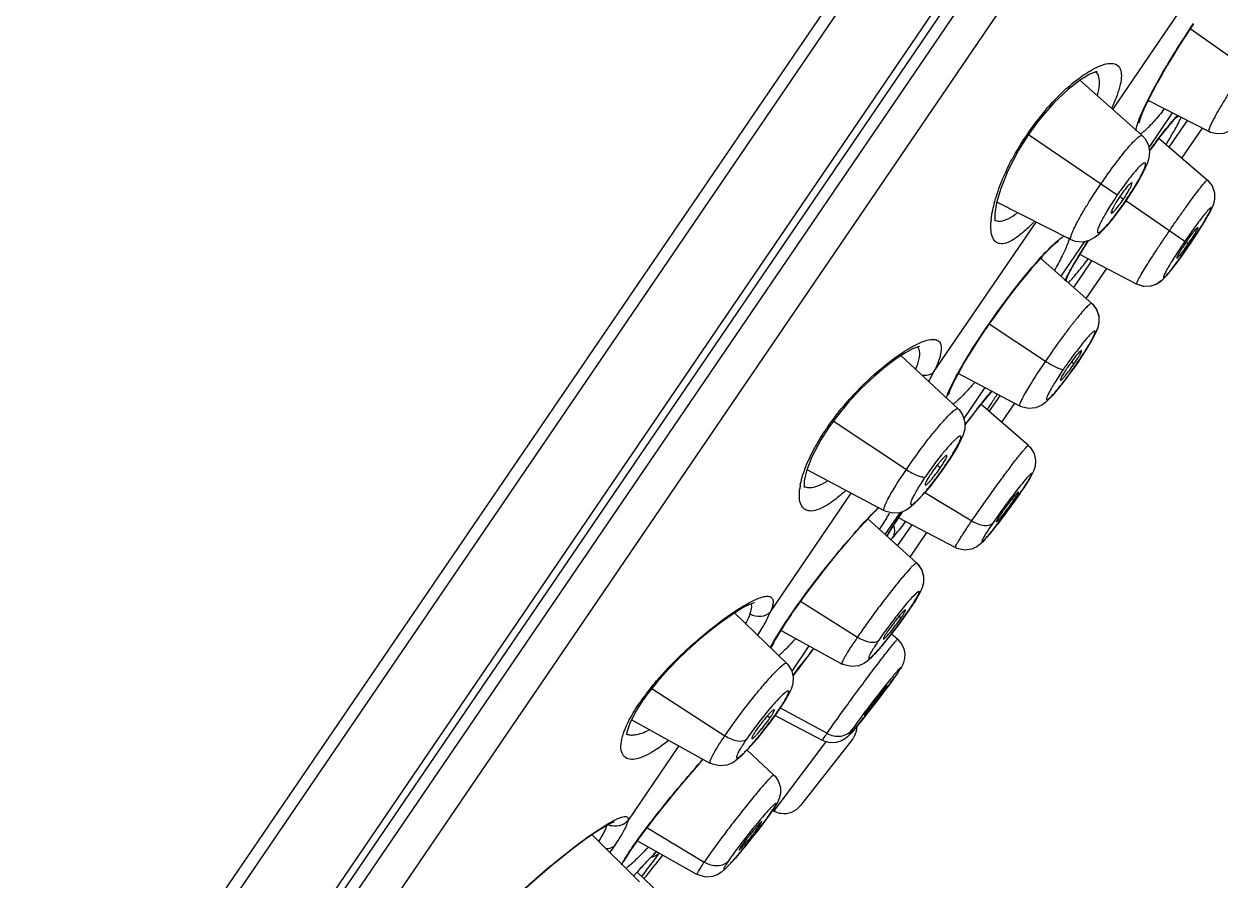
# Model space of a CAD drawing. Extents: x 0 to 1128, y 0 to 827.
# Drawn here: x 250.58 to 279.04, y 630.41 to 650.78 of the extents above; entities that cross this region are included whole.
import ezdxf

# ---------------------------------------------------------------- set-up
doc = ezdxf.new("R2010")
doc.units = 0
doc.header["$LTSCALE"] = 3
doc.header["$MEASUREMENT"] = 0
doc.layers.add('DEF_LAYER_ASSEM_MEMBER', color=7, linetype='CONTINUOUS')

msp = doc.modelspace()

# ---------------------------------------------------------------- linework, layer by layer
at = {"layer": 'DEF_LAYER_ASSEM_MEMBER', "color": 9, "linetype": 'Continuous'}
for p, q in [((249.655, 617.954), (293.504, 682.298)), ((248.965, 620.278), (291.087, 682.09)), ((290.279, 681.41), (247.127, 618.102)), ((250.89, 618.966), (293.013, 680.778)), ((293.45, 679.94), (251.83, 618.866)), ((276.485, 648.743), (278.918, 652.314)), ((278.33, 650.665), (279.647, 649.743)), ((277.901, 648.663), (277.341, 647.841)), ((274.456, 648.166), (276.594, 646.708)), ((276.652, 646.669), (276.739, 646.609)), ((276.793, 646.573), (278.204, 645.611)), ((272.225, 642.493), (274.66, 646.065)), ((275.812, 645.599), (275.252, 644.777)), ((278.237, 645.589), (278.286, 645.555)), ((278.315, 645.536), (278.316, 645.535)), ((273.462, 643.526), (273.471, 643.532)), ((273.546, 643.646), (274.886, 642.757)), ((275.506, 642.741), (275.569, 642.695)), ((275.662, 642.744), (275.669, 642.749)), ((273.445, 642.125), (272.943, 641.389)), ((273.259, 641.618), (273.278, 641.642)), ((269.723, 641.169), (269.677, 641.153)), ((269.831, 641.332), (271.575, 640.178)), ((272.52, 640.302), (272.532, 640.313)), ((272.31, 640.281), (272.387, 640.222)), ((268.343, 636.796), (270.263, 639.613)), ((272.014, 639.628), (273.133, 638.956)), ((274.095, 639.484), (274.13, 639.457)), ((274.307, 639.654), (274.317, 639.667)), ((271.417, 639.15), (271.066, 638.634)), ((269.058, 637.046), (270.413, 636.192)), ((268.811, 636.702), (268.827, 636.724)), ((268.811, 636.702), (268.831, 636.723)), ((271.401, 636.686), (271.448, 636.648)), ((271.64, 636.841), (271.654, 636.858)), ((269.258, 635.981), (268.848, 635.378)), ((268.997, 635.433), (269.09, 635.556)), ((268.874, 635.27), (268.963, 635.388)), ((268.963, 635.388), (268.997, 635.433)), ((271.373, 635.348), (271.39, 635.371)), ((265.517, 634.967), (267.26, 633.846)), ((271.077, 635.002), (271.088, 634.993)), ((265.224, 634.619), (265.29, 634.664)), ((270.916, 634.728), (270.926, 634.741)), ((268.272, 634.32), (268.331, 634.27)), ((268.538, 634.459), (268.558, 634.481)), ((268.574, 634.51), (269.689, 633.902)), ((264.954, 631.822), (266.164, 633.598)), ((268.575, 632.247), (269.585, 633.596)), ((269.583, 633.731), (269.583, 633.731)), ((269.585, 633.596), (269.65, 633.683)), ((269.65, 633.683), (269.665, 633.703)), ((268.36, 632.028), (268.382, 632.056)), ((268.428, 632.052), (268.465, 632.101)), ((268.465, 632.101), (268.575, 632.247)), ((265.404, 631.663), (266.766, 630.841)), ((268.072, 631.733), (268.089, 631.718)), ((265.02, 631.139), (265.049, 631.173)), ((265.087, 630.509), (265.122, 630.548))]:
    msp.add_line(p, q, dxfattribs=at)
at = {"layer": 'DEF_LAYER_ASSEM_MEMBER', "color": 7, "linetype": 'Continuous'}
for p, q in [((250.01, 618.168), (293.433, 681.889)), ((275.705, 649.439), (277.183, 648.122)), ((275.431, 649.228), (275.094, 648.909)), ((275.094, 648.909), (274.735, 648.497)), ((278.773, 648.217), (277.326, 648.958)), ((274.735, 648.497), (274.48, 648.149)), ((277.831, 647.843), (278.263, 648.478)), ((278.132, 647.583), (278.618, 648.296)), ((274.48, 648.149), (274.242, 647.771)), ((277.583, 648.058), (278.738, 647.06)), ((274.242, 647.771), (273.991, 647.285)), ((276.997, 646.878), (276.871, 646.683)), ((276.796, 646.571), (276.72, 646.46)), ((276.871, 646.683), (276.796, 646.571)), ((275.494, 645.643), (273.728, 646.537)), ((276.72, 646.46), (276.584, 646.273)), ((278.489, 645.795), (278.375, 645.622)), ((278.262, 645.457), (278.137, 645.278)), ((278.316, 645.535), (278.256, 645.448)), ((278.375, 645.622), (278.316, 645.535)), ((274.768, 645.204), (275.987, 644.129)), ((275.558, 644.508), (275.99, 645.142)), ((277.051, 644.585), (275.7, 645.295)), ((278.031, 645.133), (277.926, 644.993)), ((278.143, 645.286), (278.026, 645.125)), ((275.856, 644.244), (276.342, 644.957)), ((277.844, 644.889), (277.766, 644.795)), ((277.931, 645), (277.839, 644.883)), ((277.77, 644.8), (277.701, 644.724)), ((273.437, 643.482), (273.31, 643.291)), ((273.471, 643.532), (273.437, 643.482)), ((273.524, 643.609), (273.471, 643.532)), ((275.952, 643.191), (275.852, 643.028)), ((276.029, 643.328), (275.949, 643.186)), ((271.447, 642.886), (272.805, 641.624)), ((275.738, 642.852), (275.669, 642.749)), ((275.854, 643.032), (275.736, 642.85)), ((275.604, 642.655), (275.475, 642.474)), ((275.669, 642.749), (275.604, 642.655)), ((274.273, 641.684), (272.809, 642.464)), ((275.475, 642.474), (275.348, 642.303)), ((273.607, 642.039), (273.528, 641.947)), ((270.192, 641.773), (269.894, 641.407)), ((273.528, 641.947), (273.262, 641.619)), ((273.352, 641.731), (274.482, 640.754)), ((273.549, 641.56), (273.804, 641.934)), ((273.85, 641.3), (274.163, 641.76)), ((273.262, 641.619), (272.966, 641.239)), ((274.273, 641.684), (274.274, 641.684)), ((269.723, 641.169), (269.54, 640.882)), ((269.894, 641.407), (269.723, 641.169)), ((269.54, 640.882), (269.33, 640.479)), ((272.532, 640.313), (272.449, 640.194)), ((272.6, 640.415), (272.532, 640.313)), ((271.05, 639.194), (269.212, 640.172)), ((272.449, 640.194), (272.301, 639.99)), ((272.301, 639.99), (272.155, 639.8)), ((274.176, 639.464), (274.061, 639.305)), ((274.281, 639.614), (274.171, 639.458)), ((274.317, 639.667), (274.276, 639.607)), ((270.918, 639.265), (270.883, 639.232)), ((271.052, 639.195), (271.051, 639.196)), ((273.955, 639.159), (273.843, 639.011)), ((274.066, 639.311), (273.95, 639.154)), ((270.658, 639.004), (271.821, 637.947)), ((272.74, 638.319), (271.386, 639.032)), ((273.745, 638.883), (273.65, 638.762)), ((273.847, 639.016), (273.742, 638.879)), ((271.368, 638.359), (271.71, 638.861)), ((271.663, 638.091), (272.062, 638.676)), ((273.571, 638.663), (273.498, 638.576)), ((273.653, 638.765), (273.568, 638.661)), ((273.328, 638.398), (273.25, 638.341)), ((273.385, 638.452), (273.328, 638.398)), ((273.44, 638.51), (273.384, 638.451)), ((273.5, 638.579), (273.438, 638.508)), ((271.857, 637.176), (271.789, 637.063)), ((271.704, 636.932), (271.654, 636.858)), ((271.79, 637.065), (271.703, 636.931)), ((267.489, 636.765), (268.727, 635.57)), ((268.803, 636.682), (268.7, 636.527)), ((268.831, 636.723), (268.803, 636.682)), ((268.87, 636.781), (268.831, 636.723)), ((271.586, 636.759), (271.452, 636.573)), ((271.654, 636.859), (271.586, 636.759)), ((270.044, 635.547), (268.588, 636.35)), ((271.314, 636.387), (271.178, 636.211)), ((271.452, 636.573), (271.314, 636.387)), ((271.05, 636.052), (270.936, 635.916)), ((271.178, 636.211), (271.05, 636.052)), ((271.224, 636.271), (271.37, 636.144)), ((271.366, 636.139), (271.367, 636.139)), ((269.368, 635.92), (269.038, 635.487)), ((269.038, 635.487), (268.875, 635.269)), ((270.044, 635.547), (270.045, 635.546)), ((271.3, 635.244), (271.188, 635.09)), ((271.369, 635.341), (271.281, 635.217)), ((271.366, 635.337), (271.36, 635.328)), ((271.39, 635.372), (271.369, 635.341)), ((265.651, 635.134), (265.415, 634.838)), ((271.131, 635.013), (271.038, 634.889)), ((271.188, 635.09), (271.086, 634.953)), ((271.22, 635.133), (271.131, 635.013)), ((265.29, 634.664), (265.133, 634.414)), ((265.415, 634.838), (265.29, 634.664)), ((265.29, 634.664), (265.29, 634.664)), ((265.133, 634.414), (264.987, 634.118)), ((268.475, 634.363), (268.326, 634.159)), ((269.584, 633.731), (268.45, 634.328)), ((268.558, 634.481), (268.475, 634.363)), ((268.616, 634.569), (268.558, 634.481)), ((268.558, 634.481), (268.558, 634.481)), ((264.987, 634.118), (264.927, 633.925)), ((266.906, 633.185), (265.039, 634.225)), ((268.326, 634.159), (268.172, 633.959)), ((270.579, 634.295), (270.499, 634.195)), ((264.927, 633.925), (264.919, 633.869)), ((268.023, 633.775), (267.884, 633.613)), ((268.172, 633.959), (268.023, 633.775)), ((270.299, 633.772), (269.054, 632.185)), ((267.785, 633.504), (268.423, 632.909)), ((266.733, 633.282), (266.668, 633.208)), ((266.911, 633.19), (266.91, 633.191)), ((268.424, 632.909), (268.423, 632.909)), ((268.382, 632.057), (268.313, 631.957)), ((268.382, 632.056), (268.382, 632.057)), ((268.39, 632.072), (268.428, 632.052)), ((268.182, 631.778), (268.04, 631.591)), ((268.313, 631.957), (268.182, 631.778)), ((264.104, 631.49), (265.223, 630.372)), ((266.594, 630.541), (265.172, 631.348)), ((267.755, 631.23), (267.624, 631.072)), ((267.624, 631.072), (267.507, 630.935)), ((265.148, 630.575), (265.087, 630.508)), ((265.17, 630.599), (266.205, 629.618)), ((266.662, 630.518), (266.598, 630.548))]:
    msp.add_line(p, q, dxfattribs=at)
for points in [[(278.408, 650.777), (278.347, 650.687), (278.192, 650.453), (278.044, 650.222), (277.904, 649.996), (277.773, 649.778), (277.653, 649.57), (277.544, 649.375), (277.446, 649.195), (277.362, 649.03), (277.289, 648.882), (277.229, 648.752), (277.181, 648.64), (277.145, 648.547), (277.121, 648.475), (277.108, 648.428), (277.106, 648.42)], [(276.109, 649.647), (276.118, 649.646), (276.086, 649.639), (275.943, 649.582), (275.72, 649.45), (275.431, 649.228)], [(279.872, 648.918), (279.748, 648.745), (279.636, 648.597), (279.538, 648.476), (279.45, 648.378), (279.366, 648.299), (279.26, 648.227), (279.12, 648.173), (278.966, 648.162), (278.814, 648.198), (278.773, 648.217)], [(278.013, 648.571), (278.013, 648.571), (277.999, 648.558), (277.969, 648.527), (277.926, 648.481), (277.873, 648.42), (277.811, 648.346), (277.741, 648.26), (277.663, 648.161), (277.577, 648.05), (277.483, 647.927), (277.381, 647.791), (277.354, 647.755)], [(277.183, 648.121), (277.257, 648.04), (277.333, 647.89), (277.358, 647.734), (277.343, 647.594), (277.309, 647.475), (277.26, 647.356), (277.192, 647.218), (277.104, 647.058), (276.997, 646.878)], [(273.991, 647.285), (273.821, 646.861), (273.723, 646.519), (273.682, 646.267), (273.68, 646.113), (273.683, 646.09)], [(278.738, 647.06), (278.849, 646.922), (278.905, 646.762), (278.909, 646.609), (278.881, 646.49), (278.846, 646.404), (278.803, 646.318), (278.748, 646.217), (278.677, 646.096), (278.591, 645.955), (278.489, 645.795)], [(276.584, 646.273), (276.456, 646.107), (276.34, 645.967), (276.237, 645.854), (276.144, 645.764), (276.047, 645.689), (275.923, 645.624), (275.77, 645.589), (275.603, 645.603), (275.494, 645.643)], [(275.187, 645.606), (275.192, 645.608), (275.19, 645.607), (275.16, 645.585), (275.11, 645.545), (275.045, 645.487), (274.967, 645.413), (274.877, 645.322), (274.777, 645.214), (274.665, 645.09), (274.544, 644.95), (274.414, 644.794), (274.276, 644.624), (274.132, 644.44), (273.983, 644.245), (273.83, 644.04), (273.677, 643.828), (273.524, 643.609)], [(275.899, 645.619), (275.826, 645.503), (275.736, 645.355), (275.655, 645.22), (275.584, 645.099), (275.524, 644.992), (275.473, 644.9), (275.433, 644.823), (275.404, 644.763), (275.386, 644.723), (275.383, 644.716)], [(277.705, 644.728), (277.639, 644.664), (277.541, 644.595), (277.4, 644.54), (277.231, 644.53), (277.051, 644.585)], [(277.39, 644.538), (277.22, 644.531), (277.051, 644.585)], [(277.701, 644.724), (277.634, 644.66), (277.533, 644.59), (277.39, 644.538)], [(275.987, 644.129), (276.02, 644.097), (276.109, 643.968), (276.154, 643.821), (276.156, 643.671), (276.127, 643.547), (276.084, 643.439)], [(275.987, 644.129), (276.011, 644.107), (276.102, 643.981), (276.152, 643.835), (276.157, 643.683), (276.13, 643.554), (276.087, 643.445), (276.026, 643.322)], [(273.31, 643.291), (273.19, 643.106), (273.079, 642.928), (272.977, 642.759), (272.885, 642.602), (272.805, 642.457), (272.736, 642.327), (272.679, 642.213), (272.635, 642.116), (272.604, 642.038), (272.584, 641.981), (272.574, 641.948), (272.573, 641.944)], [(271.889, 643.103), (271.886, 643.103), (271.834, 643.09), (271.723, 643.045), (271.556, 642.957), (271.343, 642.819), (271.09, 642.632)], [(271.09, 642.632), (270.806, 642.394), (270.502, 642.106), (270.192, 641.773)], [(275.348, 642.303), (275.23, 642.151), (275.126, 642.023), (275.036, 641.921), (274.96, 641.84), (274.887, 641.773), (274.8, 641.708), (274.659, 641.645), (274.478, 641.626), (274.307, 641.669), (274.274, 641.685)], [(272.805, 641.624), (272.828, 641.602), (272.922, 641.463), (272.968, 641.299), (272.963, 641.138), (272.927, 641.005), (272.874, 640.881), (272.804, 640.747), (272.713, 640.591), (272.6, 640.415)], [(274.476, 640.749), (274.52, 640.707), (274.613, 640.562), (274.651, 640.402), (274.639, 640.246), (274.603, 640.14), (274.564, 640.059), (274.516, 639.974), (274.452, 639.871)], [(269.33, 640.479), (269.202, 640.145), (269.148, 639.907), (269.143, 639.773), (269.146, 639.753)], [(272.155, 639.8), (272.017, 639.631), (271.89, 639.488), (271.78, 639.374), (271.681, 639.286), (271.572, 639.21), (271.423, 639.15), (271.254, 639.136), (271.092, 639.176), (271.052, 639.195)], [(274.452, 639.871), (274.368, 639.742), (274.317, 639.667)], [(270.883, 639.232), (270.794, 639.144), (270.694, 639.042), (270.584, 638.926), (270.466, 638.797), (270.339, 638.655), (270.204, 638.501), (270.063, 638.336), (269.917, 638.16), (269.766, 637.974), (269.612, 637.781), (269.458, 637.583), (269.304, 637.382), (269.154, 637.179), (269.008, 636.978), (268.87, 636.781)], [(271.484, 639.18), (271.387, 639.034), (271.302, 638.903), (271.23, 638.788)], [(271.23, 638.788), (271.169, 638.69), (271.12, 638.607), (271.112, 638.592)], [(273.329, 638.4), (273.252, 638.342), (273.122, 638.283), (272.958, 638.261), (272.788, 638.296), (272.74, 638.319)], [(271.821, 637.947), (271.853, 637.915), (271.941, 637.783), (271.983, 637.633), (271.98, 637.481), (271.948, 637.361), (271.906, 637.267)], [(271.821, 637.947), (271.843, 637.925), (271.934, 637.797), (271.981, 637.648), (271.982, 637.493), (271.95, 637.368), (271.908, 637.272), (271.855, 637.173)], [(267.961, 637.01), (267.965, 637.01), (267.959, 637.008), (267.91, 636.994), (267.826, 636.959), (267.71, 636.9), (267.564, 636.814), (267.388, 636.7), (267.184, 636.556), (266.958, 636.383), (266.711, 636.182), (266.45, 635.954), (266.18, 635.7), (265.91, 635.424), (265.651, 635.134)], [(268.7, 636.527), (268.609, 636.385), (268.531, 636.258), (268.465, 636.145), (268.411, 636.048), (268.369, 635.967), (268.353, 635.931)], [(271.367, 636.139), (271.463, 636.028), (271.517, 635.912), (271.54, 635.792), (271.534, 635.68), (271.51, 635.586), (271.482, 635.521)], [(270.936, 635.916), (270.836, 635.804), (270.751, 635.714), (270.673, 635.641), (270.581, 635.572), (270.444, 635.51), (270.269, 635.489), (270.093, 635.53), (270.048, 635.552)], [(268.727, 635.57), (268.75, 635.545), (268.841, 635.405), (268.882, 635.242), (268.872, 635.08), (268.832, 634.953), (268.78, 634.84), (268.709, 634.716), (268.616, 634.569)], [(271.482, 635.521), (271.457, 635.476), (271.431, 635.434), (271.398, 635.384), (271.39, 635.371)], [(271.038, 634.889), (270.943, 634.764), (270.848, 634.639), (270.754, 634.518)], [(270.754, 634.518), (270.664, 634.403), (270.579, 634.295)], [(270.499, 634.195), (270.426, 634.105), (270.362, 634.028), (270.307, 633.962), (270.26, 633.909), (270.221, 633.866), (270.182, 633.826), (270.128, 633.78)], [(270.128, 633.78), (270.036, 633.723), (269.909, 633.682), (269.765, 633.676), (269.618, 633.714), (269.583, 633.731)], [(267.884, 633.613), (267.76, 633.477), (267.652, 633.367), (267.553, 633.279), (267.446, 633.204), (267.301, 633.143), (267.131, 633.126), (266.962, 633.165), (266.911, 633.19)], [(266.668, 633.208), (266.525, 633.043), (266.377, 632.869), (266.225, 632.69), (266.071, 632.505), (265.917, 632.316), (265.764, 632.126), (265.614, 631.936), (265.469, 631.749), (265.331, 631.567), (265.203, 631.393)], [(268.424, 632.909), (268.451, 632.881), (268.536, 632.754), (268.579, 632.615), (268.58, 632.473), (268.551, 632.353), (268.514, 632.27), (268.471, 632.194)], [(268.471, 632.194), (268.414, 632.105), (268.382, 632.056)], [(264.617, 631.789), (264.62, 631.789), (264.61, 631.786), (264.567, 631.769), (264.496, 631.734), (264.398, 631.679), (264.276, 631.605), (264.133, 631.511), (263.969, 631.397), (263.786, 631.263), (263.584, 631.111), (263.369, 630.943), (263.144, 630.759), (262.911, 630.562), (262.672, 630.352), (262.431, 630.131), (262.193, 629.9), (261.965, 629.664)], [(268.04, 631.591), (267.895, 631.405), (267.755, 631.23)], [(265.203, 631.393), (265.089, 631.231), (265.049, 631.173)], [(264.962, 631.043), (264.909, 630.956), (264.87, 630.89)], [(265.049, 631.173), (265.032, 631.149), (264.962, 631.043)], [(265.49, 630.942), (265.419, 630.867), (265.338, 630.781), (265.247, 630.683), (265.148, 630.575)], [(265.633, 631.086), (265.602, 631.056), (265.552, 631.006), (265.49, 630.942)], [(267.507, 630.935), (267.406, 630.821), (267.323, 630.731), (267.251, 630.66)], [(264.87, 630.89), (264.847, 630.844), (264.839, 630.828)], [(267.251, 630.66), (267.181, 630.601), (267.09, 630.542), (266.962, 630.495), (266.816, 630.483), (266.662, 630.518)]]:
    msp.add_lwpolyline(points, dxfattribs=at)
at = {"layer": 'DEF_LAYER_ASSEM_MEMBER', "color": 9, "linetype": 'Continuous'}
for centre, radius, start, end in [((276.916, 648.031), 1.896, 116.7192, 117.7721), ((276.868, 648.127), 1.788, 116.1045, 116.7149), ((275.124, 650.987), 3.014, 316.1383, 317.337), ((279.505, 644.742), 6.101, 139.2024, 145.86), ((277.815, 648.902), 0.398, 297.4189, 306.8292), ((279.471, 644.731), 6.079, 145.59, 152.2636), ((276.575, 648.998), 1.014, 309.7281, 310.164), ((276.441, 649.156), 1.222, 310.2121, 312.178), ((275.401, 645.932), 1.816, 174.5524, 175.0737), ((275.495, 645.922), 1.91, 173.6447, 174.5492), ((274.227, 645.967), 1.256, 339.2357, 340.9457), ((272.124, 646.487), 2.959, 334.1377, 335.3454), ((274.998, 644.77), 0.398, 344.6126, 354.0422), ((283.629, 636.908), 10.056, 143.709, 144.0605), ((283.935, 636.685), 10.435, 144.0578, 145.7245), ((270.666, 644.68), 3.097, 313.2091, 313.9105), ((267, 646.059), 7.88, 328.3572, 328.7985), ((297.869, 622.187), 31.356, 141.7076, 142.5672), ((274.41, 637.944), 5.719, 145.4687, 145.8576), ((278.922, 635.302), 8.347, 141.8991, 145.6864), ((278.28, 635.802), 7.534, 141.4302, 141.8804), ((266.197, 644.611), 7.652, 325.7266, 325.846), ((270.541, 639.529), 1.513, 170.8414, 172.6783), ((270.667, 639.509), 1.641, 169.7222, 170.8509), ((289.752, 626.963), 21.978, 146.2841, 146.4403), ((275.816, 635.827), 5.461, 149.3853, 149.5975), ((266.799, 642.426), 5.897, 318.2458, 318.8158), ((265.276, 641.177), 7.7, 325.7263, 325.9139), ((266.698, 637.828), 2.776, 311.3461, 312.2372), ((266.502, 638.044), 3.068, 312.2251, 312.3919), ((336.381, 584.597), 84.41, 142.55189, 142.86374), ((269.09, 631.999), 4.67, 144.9809, 145.8754), ((269.571, 631.66), 5.259, 142.266, 144.9639), ((272.12, 631.324), 4.939, 137.1159, 138.3757), ((263.576, 637.841), 6.005, 325.7252, 326.0331), ((266.403, 633.378), 1.642, 161.2263, 162.1139), ((264.66, 632.109), 0.415, 246.3857, 259.4941), ((257.952, 635.78), 8.088, 324.4217, 325.6673), ((271.351, 626.828), 7.659, 145.4542, 145.7432), ((268.689, 627.985), 4.357, 134.3627, 135.3269), ((264.019, 631.84), 1.454, 307.5638, 308.9297), ((291.345, 606.646), 35.482, 137.3806, 137.6515)]:
    msp.add_arc(centre, radius, start, end, dxfattribs=at)
at = {"layer": 'DEF_LAYER_ASSEM_MEMBER', "color": 7, "linetype": 'Continuous'}
for centre, radius, start, end in [((273.974, 648.491), 3.345, 322.8799, 325.769), ((273.972, 648.498), 3.35, 325.6863, 328.5427), ((284.525, 641.325), 7.598, 145.8694, 146.9481), ((273.524, 648.8), 5.762, 324.1022, 325.7291), ((286.602, 639.926), 10.101, 145.6593, 145.9109), ((273.508, 648.812), 5.783, 325.7233, 327.198), ((279.032, 640.148), 4.378, 143.5546, 145.7033), ((268.661, 632.494), 0.5, 242.2373, 261.9495), ((268.661, 632.495), 0.501, 261.9977, 321.8495), ((187.838, 694.059), 100.26, 320.6185, 321.02726)]:
    msp.add_arc(centre, radius, start, end, dxfattribs=at)
at = {"layer": 'DEF_LAYER_ASSEM_MEMBER', "color": 9, "linetype": 'Continuous'}
for points, start_tangent, end_tangent in [([(234.6, 635.096), (236.596, 638.049), (238.816, 641.437), (241.237, 645.197), (243.919, 649.202), (246.88, 653.339), (250.086, 657.524), (253.456, 661.704), (256.903, 665.835), (263.771, 673.706), (270.202, 680.679), (279.697, 690.614)], (0.544815, 0.838556), (0.694865, 0.71914)), ([(270.991, 683.649), (261.515, 673.696), (252.542, 663.311), (248.245, 657.966), (244.123, 652.483), (240.245, 646.817), (236.631, 640.972)], (-0.70516, -0.709048), (-0.509047, -0.860738)), ([(277.085, 648.424), (277.269, 648.858), (277.573, 649.438), (278.41, 650.788)], (0.324383, 0.945926), (0.562885, 0.826535)), ([(275.277, 649.141), (275.675, 649.479), (276.033, 649.709)], (0.723808, 0.690001), (0.884861, 0.465856)), ([(276.081, 649.733), (276.291, 649.816), (276.462, 649.839), (276.588, 649.8), (276.665, 649.702), (276.69, 649.547), (276.664, 649.339), (276.588, 649.082), (276.463, 648.781)], (0.89801, 0.439975), (-0.420288, -0.907391)), ([(279.647, 649.743), (279.291, 649.2), (279.131, 648.942), (278.993, 648.709), (278.884, 648.512), (278.809, 648.359), (278.771, 648.259), (278.767, 648.23), (278.773, 648.217)], (-0.563198, -0.826322), (0.889601, -0.456739)), ([(276.155, 649.518), (276.143, 649.556), (276.083, 649.644)], (-0.26672, 0.963774), (-0.731923, 0.681387)), ([(276.122, 649.087), (276.169, 649.331), (276.155, 649.518)], (0.273499, 0.961872), (-0.26672, 0.963774)), ([(274.888, 648.73), (274.985, 648.84), (275.277, 649.141)], (0.652002, 0.758217), (0.723808, 0.690001)), ([(277.711, 648.756), (277.461, 648.456), (277.261, 648.251)], (-0.621742, -0.783222), (-0.741652, -0.670785)), ([(277.9, 648.458), (277.94, 648.503), (278.038, 648.61)], (0.648736, 0.761013), (0.706724, 0.70749)), ([(278.038, 648.401), (278.062, 648.447), (278.117, 648.564)], (0.464593, 0.885525), (0.395079, 0.918647)), ([(277.037, 648.232), (277.042, 648.271), (277.085, 648.424)], (0.098955, 0.995092), (0.324383, 0.945926)), ([(277.356, 647.759), (277.513, 647.97), (277.9, 648.458)], (0.594455, 0.804129), (0.648736, 0.761013)), ([(277.761, 647.916), (277.844, 648.055), (278.038, 648.401)], (0.516722, 0.856153), (0.464593, 0.885525)), ([(276.206, 646.973), (276.541, 647.443), (276.698, 647.648), (276.841, 647.823), (276.966, 647.963), (277.068, 648.062), (277.142, 648.117), (277.183, 648.121)], (0.562882, 0.826537), (0.759969, -0.649959)), ([(277.223, 648.218), (277.2, 648.2), (277.14, 648.159)], (-0.769111, -0.639115), (-0.874263, -0.485452)), ([(273.848, 647.044), (273.902, 647.17), (274.089, 647.558)], (0.377339, 0.926075), (0.467365, 0.884064)), ([(276.793, 646.573), (277.003, 646.896), (277.092, 647.046), (277.165, 647.181), (277.22, 647.294), (277.255, 647.382), (277.264, 647.415), (277.268, 647.441), (277.259, 647.47), (277.229, 647.467), (277.178, 647.432), (277.108, 647.367), (277.023, 647.274), (276.925, 647.158), (276.819, 647.021), (276.594, 646.708)], (0.563141, 0.826361), (-0.563138, -0.826363)), ([(273.597, 646.134), (273.68, 646.551), (273.848, 647.044)], (0.11061, 0.993864), (0.377339, 0.926075)), ([(275.494, 645.643), (275.484, 645.683), (275.507, 645.772), (275.562, 645.903), (275.647, 646.07), (275.757, 646.268), (275.89, 646.489), (276.206, 646.973)], (-0.885003, 0.465586), (0.563776, 0.825928)), ([(277.838, 645.86), (278.004, 646.102), (278.166, 646.332), (278.317, 646.543), (278.452, 646.726), (278.565, 646.873), (278.652, 646.98), (278.685, 647.018), (278.71, 647.043), (278.728, 647.058), (278.738, 647.06)], (0.562511, 0.82679), (0.761827, -0.647781)), ([(276.594, 646.708), (276.385, 646.385), (276.297, 646.236), (276.224, 646.102), (276.169, 645.989), (276.134, 645.901), (276.121, 645.84), (276.129, 645.811), (276.158, 645.813), (276.181, 645.826), (276.209, 645.847), (276.278, 645.911), (276.363, 646.004), (276.461, 646.121), (276.569, 646.259), (276.793, 646.573)], (-0.563138, -0.826363), (0.563141, 0.826361)), ([(273.814, 646.089), (273.996, 646.144), (274.208, 646.278)], (0.995654, 0.093129), (0.795194, 0.606355)), ([(278.315, 645.536), (278.527, 645.855), (278.619, 646.001), (278.696, 646.131), (278.758, 646.239), (278.8, 646.322), (278.822, 646.377), (278.823, 646.401), (278.815, 646.401), (278.802, 646.393), (278.783, 646.377), (278.759, 646.353), (278.698, 646.283), (278.619, 646.186), (278.527, 646.066), (278.424, 645.926), (278.204, 645.611)], (0.563138, 0.826363), (-0.56314, -0.826362)), ([(274.617, 646.072), (274.382, 645.845), (274.17, 645.68), (273.986, 645.579), (273.832, 645.547), (273.712, 645.584), (273.631, 645.689), (273.591, 645.859), (273.592, 646.087)], (-0.691238, -0.722627), (0.085846, 0.996308)), ([(273.674, 646.111), (273.706, 646.098), (273.814, 646.089)], (0.902351, -0.431002), (0.995654, 0.093129)), ([(275.177, 645.624), (275.224, 645.662), (275.338, 645.739)], (0.762135, 0.647418), (0.892551, 0.450947)), ([(277.051, 644.585), (277.049, 644.594), (277.056, 644.616), (277.071, 644.649), (277.093, 644.693), (277.161, 644.813), (277.257, 644.973), (277.378, 645.165), (277.519, 645.383), (277.674, 645.618), (277.838, 645.86)], (-0.881899, 0.471439), (0.563297, 0.826255)), ([(273.462, 643.526), (274.412, 644.8), (274.841, 645.294), (275.177, 645.624)], (0.562997, 0.826459), (0.762135, 0.647418)), ([(275.402, 645.522), (275.284, 645.262), (275.097, 644.92)], (-0.353903, -0.935282), (-0.501665, -0.865062)), ([(275.445, 645.687), (275.442, 645.661), (275.415, 645.557)], (-0.058449, -0.99829), (-0.325834, -0.945427)), ([(275.445, 644.856), (275.531, 645.01), (275.895, 645.615)], (0.471565, 0.881831), (0.531003, 0.84737)), ([(278.204, 645.611), (277.992, 645.291), (277.899, 645.144), (277.821, 645.014), (277.759, 644.906), (277.717, 644.823), (277.703, 644.792), (277.695, 644.769), (277.693, 644.754), (277.696, 644.747), (277.718, 644.756), (277.76, 644.796), (277.822, 644.866), (277.901, 644.963), (277.992, 645.083), (278.095, 645.222), (278.315, 645.536)], (-0.56314, -0.826362), (0.563138, 0.826363)), ([(275.544, 644.742), (275.619, 644.831), (275.897, 645.181)], (0.655117, 0.755527), (0.607851, 0.794051)), ([(275.352, 644.669), (275.37, 644.708), (275.445, 644.856)], (0.400065, 0.916487), (0.471565, 0.881831)), ([(275.424, 644.612), (275.45, 644.638), (275.544, 644.742)], (0.710623, 0.703573), (0.655117, 0.755527)), ([(275.987, 644.129), (275.972, 644.13), (275.947, 644.115), (275.868, 644.043), (275.753, 643.917), (275.61, 643.744), (275.443, 643.531), (275.261, 643.287), (274.886, 642.757)], (-0.75112, 0.660166), (-0.562988, -0.826465)), ([(272.636, 642.146), (272.974, 642.765), (273.462, 643.526)], (0.428651, 0.90347), (0.562973, 0.826475)), ([(275.662, 642.744), (275.84, 643.015), (275.915, 643.136), (275.976, 643.243), (276.023, 643.331), (276.054, 643.4), (276.067, 643.445), (276.063, 643.467), (276.055, 643.469), (276.042, 643.465), (276.025, 643.455), (276.005, 643.438), (275.951, 643.388), (275.884, 643.316), (275.806, 643.224), (275.718, 643.115), (275.523, 642.86)], (0.563137, 0.826364), (-0.591892, -0.806017)), ([(270.991, 642.592), (271.44, 642.932), (271.832, 643.163)], (0.76875, 0.63955), (0.900703, 0.434436)), ([(271.832, 643.163), (272.026, 643.242), (272.185, 643.273), (272.302, 643.257), (272.377, 643.194), (272.406, 643.084), (272.391, 642.93), (272.225, 642.493)], (0.900703, 0.434436), (-0.439028, -0.898473)), ([(271.803, 642.57), (271.881, 642.815), (271.89, 642.997)], (0.378958, 0.925414), (-0.171271, 0.985224)), ([(271.89, 642.997), (271.883, 643.027), (271.844, 643.1)], (-0.171271, 0.985224), (-0.661006, 0.750381)), ([(270.11, 641.719), (270.326, 641.961), (270.991, 642.592)], (0.647853, 0.761765), (0.76875, 0.63955)), ([(274.886, 642.757), (274.615, 642.347), (274.502, 642.165), (274.408, 642.006), (274.337, 641.876), (274.29, 641.777), (274.269, 641.712), (274.273, 641.684)], (-0.563198, -0.826322), (0.882527, -0.470262)), ([(274.886, 642.757), (275.026, 642.67), (275.16, 642.601), (275.26, 642.563), (275.312, 642.562)], (0.833367, -0.552721), (0.88727, 0.46125)), ([(275.312, 642.562), (275.208, 642.405), (275.114, 642.258), (275.036, 642.127), (274.974, 642.016), (274.932, 641.929), (274.911, 641.87), (274.909, 641.851), (274.912, 641.84), (274.921, 641.837), (274.935, 641.842), (274.955, 641.854), (274.979, 641.875), (275.043, 641.937), (275.124, 642.028), (275.219, 642.142), (275.325, 642.276), (275.437, 642.425), (275.662, 642.744)], (-0.563138, -0.826363), (0.563137, 0.826364)), ([(272.225, 642.493), (272.175, 642.454), (271.949, 642.415)], (-0.70923, -0.704977), (-0.992935, 0.118663)), ([(272.113, 642.276), (272.143, 642.332), (272.225, 642.493)], (0.477449, 0.87866), (0.440335, 0.897834)), ([(272.525, 641.875), (272.545, 641.933), (272.636, 642.146)], (0.30565, 0.952144), (0.428651, 0.90347)), ([(273.194, 642.243), (273.073, 642.105), (272.766, 641.797)], (-0.654618, -0.75596), (-0.752356, -0.658757)), ([(273.278, 641.642), (273.371, 641.758), (273.614, 642.052)], (0.621394, 0.783498), (0.650672, 0.759359)), ([(269.699, 641.185), (269.795, 641.32), (270.109, 641.717)], (0.566849, 0.823822), (0.650211, 0.759754)), ([(272.766, 641.797), (272.748, 641.781), (272.697, 641.739)], (-0.752356, -0.658757), (-0.791655, -0.610969)), ([(273.503, 641.604), (273.561, 641.691), (273.709, 641.925)], (0.54929, 0.835632), (0.52452, 0.851398)), ([(271.575, 640.178), (271.974, 640.735), (272.174, 640.994), (272.361, 641.221), (272.527, 641.408), (272.662, 641.543), (272.756, 641.616), (272.805, 641.624)], (0.562873, 0.826543), (0.735937, -0.67705)), ([(269.341, 640.591), (269.414, 640.728), (269.677, 641.153)], (0.452098, 0.891968), (0.564929, 0.825139)), ([(272.529, 640.315), (272.684, 640.555), (272.748, 640.661), (272.8, 640.755), (272.838, 640.834), (272.863, 640.896), (272.873, 640.94), (272.869, 640.965), (272.861, 640.969), (272.85, 640.969), (272.835, 640.964), (272.817, 640.954), (272.771, 640.919), (272.712, 640.866), (272.643, 640.795), (272.565, 640.709), (272.39, 640.499)], (0.561418, 0.827533), (-0.623497, -0.781825)), ([(269.052, 639.802), (269.092, 639.975), (269.34, 640.589)], (0.178321, 0.983972), (0.45549, 0.890241)), ([(273.133, 638.956), (273.338, 639.253), (273.562, 639.569), (273.788, 639.882), (274.003, 640.172), (274.19, 640.419), (274.271, 640.521), (274.34, 640.607), (274.395, 640.673), (274.437, 640.719), (274.464, 640.744), (274.476, 640.749)], (0.562414, 0.826856), (0.765312, -0.64366)), ([(272.027, 640.007), (271.925, 639.853), (271.837, 639.711), (271.767, 639.587), (271.715, 639.485), (271.697, 639.443), (271.685, 639.408), (271.678, 639.38), (271.677, 639.359), (271.681, 639.346), (271.691, 639.341), (271.707, 639.343), (271.728, 639.354), (271.786, 639.397), (271.863, 639.47), (271.956, 639.569), (272.061, 639.69), (272.174, 639.83), (272.292, 639.983), (272.52, 640.302)], (-0.563138, -0.826363), (0.563141, 0.826361)), ([(271.051, 639.196), (271.041, 639.227), (271.055, 639.289), (271.092, 639.38), (271.151, 639.498), (271.329, 639.803), (271.575, 640.178)], (-0.834626, 0.550817), (0.563799, 0.825912)), ([(271.575, 640.178), (271.716, 640.093), (271.855, 640.029), (271.964, 640), (272.027, 640.007)], (0.833964, -0.551819), (0.858195, 0.513324)), ([(274.439, 639.854), (274.5, 639.953), (274.523, 639.993), (274.54, 640.025), (274.552, 640.051), (274.559, 640.069), (274.559, 640.08), (274.555, 640.083), (274.544, 640.078), (274.528, 640.066), (274.507, 640.046), (274.48, 640.019), (274.327, 639.84)], (0.536768, 0.84373), (-0.631802, -0.77513)), ([(270.128, 639.67), (269.876, 639.458), (269.647, 639.305), (269.447, 639.215), (269.281, 639.191), (269.154, 639.233), (269.071, 639.339), (269.032, 639.504), (269.04, 639.722)], (-0.738187, -0.674597), (0.127173, 0.991881)), ([(269.138, 639.778), (269.169, 639.765), (269.274, 639.749)], (0.893105, -0.449848), (0.999998, 0.001789)), ([(269.274, 639.749), (269.466, 639.787), (269.692, 639.899)], (0.999998, 0.001789), (0.850797, 0.525495)), ([(274.327, 639.84), (274.289, 639.794), (274.166, 639.637)], (-0.631802, -0.77513), (-0.611382, -0.791335)), ([(274.307, 639.654), (274.344, 639.708), (274.439, 639.854)], (0.563138, 0.826363), (0.536768, 0.84373)), ([(273.629, 638.898), (273.54, 638.766), (273.468, 638.652), (273.414, 638.563), (273.396, 638.529), (273.382, 638.501), (273.375, 638.482), (273.373, 638.47), (273.377, 638.465), (273.386, 638.469), (273.402, 638.48), (273.422, 638.499), (273.448, 638.525), (273.479, 638.559), (273.555, 638.647), (273.646, 638.758), (273.749, 638.89), (273.861, 639.036), (274.093, 639.35), (274.307, 639.654)], (-0.56314, -0.826362), (0.563138, 0.826363)), ([(274.166, 639.637), (274.029, 639.457), (273.629, 638.898)], (-0.611382, -0.791335), (-0.56314, -0.826362)), ([(268.827, 636.724), (269.911, 638.158), (270.463, 638.8), (270.921, 639.279)], (0.564729, 0.825276), (0.721428, 0.69249)), ([(271.171, 639.142), (271.122, 639.057), (270.94, 638.763)], (-0.490806, -0.871269), (-0.541036, -0.840999)), ([(271.117, 638.608), (271.181, 638.714), (271.437, 639.113)], (0.50924, 0.860624), (0.552793, 0.833319)), ([(271.237, 638.543), (271.307, 638.624), (271.558, 638.93)], (0.657047, 0.75385), (0.624724, 0.780846)), ([(272.74, 638.319), (272.741, 638.333), (272.756, 638.368), (272.787, 638.423), (272.832, 638.498), (272.89, 638.59), (272.96, 638.698), (273.133, 638.956)], (-0.87797, 0.478715), (0.563321, 0.826238)), ([(273.133, 638.956), (273.279, 638.885), (273.428, 638.847), (273.629, 638.898)], (0.857088, -0.51517), (0.667877, 0.744272)), ([(271.287, 638.668), (271.237, 638.543)], (-0.164188, -0.986429), (-0.571766, -0.820417)), ([(271.271, 638.847), (271.283, 638.802), (271.287, 638.668)], (0.322996, -0.9464), (-0.164188, -0.986429)), ([(271.82, 637.947), (271.803, 637.946), (271.771, 637.924), (271.724, 637.882), (271.664, 637.82), (271.505, 637.641), (271.307, 637.401), (271.084, 637.116), (270.85, 636.806), (270.621, 636.49), (270.413, 636.192)], (-0.749152, 0.662398), (-0.562968, -0.826479)), ([(267.89, 637.037), (268.169, 637.148), (268.27, 637.162), (268.344, 637.147), (268.389, 637.104), (268.404, 637.031), (268.389, 636.928), (268.343, 636.796)], (0.892946, 0.450164), (-0.380843, -0.92464)), ([(271.772, 637.043), (271.832, 637.144), (271.854, 637.185), (271.87, 637.219), (271.881, 637.246), (271.886, 637.265), (271.884, 637.277), (271.877, 637.28), (271.864, 637.276), (271.846, 637.265), (271.793, 637.219), (271.629, 637.043)], (0.527319, 0.849667), (-0.656029, -0.754736)), ([(265.632, 635.148), (266.826, 636.305), (267.405, 636.743), (267.89, 637.037)], (0.650513, 0.759495), (0.892946, 0.450164)), ([(267.855, 636.742), (267.874, 636.799), (267.897, 636.938)], (0.353302, 0.935509), (-0.037992, 0.999278)), ([(267.897, 636.938), (267.888, 636.99)], (-0.037992, 0.999278), (-0.332041, 0.943265)), ([(271.629, 637.043), (271.589, 636.996), (271.458, 636.838)], (-0.656029, -0.754736), (-0.628611, -0.77772)), ([(271.654, 636.862), (271.686, 636.91), (271.772, 637.043)], (0.560427, 0.828204), (0.527319, 0.849667)), ([(267.855, 636.742), (267.835, 636.69), (267.752, 636.515)], (-0.347071, -0.937839), (-0.460833, -0.887487)), ([(267.855, 636.742), (268.118, 636.688), (268.343, 636.796)], (0.875168, -0.48382), (0.686718, 0.726924)), ([(268.042, 636.236), (268.138, 636.395), (268.343, 636.796)], (0.529425, 0.848357), (0.383951, 0.923354)), ([(268.34, 635.934), (268.426, 636.093), (268.811, 636.702)], (0.454621, 0.890685), (0.562874, 0.826543)), ([(270.922, 636.119), (270.834, 635.987), (270.764, 635.874), (270.714, 635.785), (270.686, 635.723), (270.68, 635.702), (270.68, 635.689), (270.685, 635.683), (270.696, 635.685), (270.713, 635.695), (270.736, 635.712), (270.763, 635.736), (270.796, 635.767), (270.874, 635.851), (270.969, 635.958), (271.075, 636.086), (271.19, 636.229), (271.426, 636.539), (271.64, 636.841)], (-0.563138, -0.826363), (0.563136, 0.826364)), ([(271.458, 636.838), (271.32, 636.664), (270.922, 636.119)], (-0.628611, -0.77772), (-0.563138, -0.826363)), ([(268.935, 636.148), (268.835, 636.04), (268.57, 635.778)], (-0.676792, -0.736174), (-0.738556, -0.674192)), ([(269.689, 633.902), (270.11, 634.495), (270.392, 634.88), (270.682, 635.27), (270.821, 635.455), (270.951, 635.625), (271.067, 635.776), (271.166, 635.904), (271.247, 636.005), (271.308, 636.079), (271.331, 636.106), (271.348, 636.125), (271.36, 636.136), (271.366, 636.139)], (0.561883, 0.827216), (0.978703, -0.205283)), ([(270.413, 636.192), (270.242, 635.934), (270.118, 635.732), (270.077, 635.657), (270.051, 635.6), (270.04, 635.563), (270.044, 635.547)], (-0.563207, -0.826316), (0.875516, -0.483189)), ([(270.413, 636.192), (270.56, 636.117), (270.712, 636.074), (270.922, 636.119)], (0.846166, -0.532919), (0.705221, 0.708988)), ([(267.26, 633.846), (267.704, 634.46), (267.945, 634.768), (268.177, 635.049), (268.385, 635.285), (268.554, 635.458), (268.669, 635.554), (268.706, 635.572), (268.727, 635.57)], (0.562842, 0.826564), (0.724332, -0.689452)), ([(271.373, 635.348), (271.402, 635.392), (271.424, 635.426), (271.436, 635.449), (271.439, 635.456), (271.439, 635.46), (271.438, 635.461), (271.434, 635.46), (271.428, 635.455), (271.42, 635.448), (271.398, 635.426), (271.368, 635.393)], (0.563138, 0.826363), (-0.664702, -0.747108)), ([(271.259, 635.265), (270.732, 634.599), (270.467, 634.246), (270.28, 633.984)], (-0.638818, -0.769358), (-0.563141, -0.826361)), ([(270.926, 634.741), (271.018, 634.863), (271.262, 635.191)], (0.606955, 0.794736), (0.585997, 0.810313)), ([(271.368, 635.393), (271.345, 635.366), (271.259, 635.265)], (-0.664702, -0.747108), (-0.638818, -0.769358)), ([(271.262, 635.191), (271.294, 635.235), (271.373, 635.348)], (0.585997, 0.810313), (0.563138, 0.826363)), ([(265.412, 634.878), (265.465, 634.945), (265.631, 635.147)], (0.611187, 0.791486), (0.65176, 0.758425)), ([(268.671, 634.663), (268.729, 634.766), (268.75, 634.808), (268.765, 634.843), (268.774, 634.871), (268.778, 634.892), (268.775, 634.905), (268.766, 634.91), (268.751, 634.908), (268.731, 634.897), (268.673, 634.854), (268.501, 634.685)], (0.516979, 0.855998), (-0.680949, -0.732331)), ([(264.942, 634.135), (264.999, 634.249), (265.224, 634.619)], (0.424596, 0.905383), (0.565432, 0.824795)), ([(268.428, 634.604), (268.091, 634.198), (267.772, 633.763)], (-0.664683, -0.747125), (-0.563138, -0.826363)), ([(268.556, 634.485), (268.588, 634.533), (268.671, 634.663)], (0.558693, 0.829375), (0.516979, 0.855998)), ([(270.28, 633.984), (270.247, 633.934), (270.224, 633.897), (270.217, 633.884), (270.213, 633.875), (270.211, 633.87), (270.213, 633.868), (270.217, 633.87), (270.225, 633.876), (270.248, 633.899), (270.282, 633.936), (270.326, 633.987), (270.38, 634.05), (270.442, 634.126), (270.586, 634.305), (270.916, 634.728)], (-0.563141, -0.826361), (0.607366, 0.794422)), ([(267.772, 633.763), (267.684, 633.629), (267.614, 633.514), (267.566, 633.424), (267.54, 633.359), (267.536, 633.337), (267.538, 633.323), (267.545, 633.316), (267.558, 633.316), (267.577, 633.324), (267.602, 633.34), (267.632, 633.363), (267.666, 633.393), (267.75, 633.474), (267.849, 633.579), (267.96, 633.705), (268.079, 633.847), (268.321, 634.156), (268.538, 634.459)], (-0.563138, -0.826363), (0.563141, 0.826361)), ([(264.848, 633.907), (264.867, 633.961), (264.941, 634.133)], (0.321757, 0.946822), (0.427916, 0.903819)), ([(265.909, 633.726), (265.627, 633.518), (265.375, 633.372), (265.16, 633.295), (264.99, 633.286), (264.869, 633.344), (264.8, 633.466), (264.788, 633.646), (264.84, 633.883)], (-0.777086, -0.629395), (0.30705, 0.951693)), ([(264.915, 633.886), (264.94, 633.877), (265.028, 633.862)], (0.920741, -0.390175), (0.999063, -0.043276)), ([(265.028, 633.862), (265.118, 633.867), (265.446, 633.98)], (0.999063, -0.043276), (0.890837, 0.454324)), ([(266.91, 633.191), (266.903, 633.212), (266.91, 633.251), (266.971, 633.385), (267.089, 633.586), (267.26, 633.846)], (-0.804574, 0.593853), (0.563875, 0.82586)), ([(267.26, 633.846), (267.406, 633.768), (267.558, 633.724), (267.772, 633.763)], (0.840905, -0.541183), (0.740208, 0.672378)), ([(269.583, 633.731), (269.584, 633.735), (269.588, 633.745), (269.596, 633.759), (269.607, 633.778), (269.641, 633.831), (269.689, 633.902)], (-0.539278, 0.842128), (0.563456, 0.826146)), ([(269.689, 633.902), (270.015, 633.838), (270.168, 633.89), (270.28, 633.984)], (0.877723, -0.479169), (0.625185, 0.780476)), ([(265.042, 631.171), (265.795, 632.168), (266.736, 633.288)], (0.567031, 0.823697), (0.65966, 0.751564)), ([(268.423, 632.909), (268.404, 632.902), (268.363, 632.867), (268.302, 632.806), (268.223, 632.72), (268.128, 632.611), (268.018, 632.481), (267.765, 632.17), (267.488, 631.819), (267.212, 631.459), (266.766, 630.841)], (-0.733861, 0.6793), (-0.562909, -0.826519)), ([(268.332, 632.11), (268.304, 632.08), (268.212, 631.977)], (-0.683917, -0.72956), (-0.65842, -0.752651)), ([(268.36, 632.028), (268.412, 632.107), (268.45, 632.168), (268.471, 632.21), (268.475, 632.224), (268.475, 632.232), (268.471, 632.234), (268.463, 632.232), (268.451, 632.224), (268.434, 632.211), (268.39, 632.17), (268.332, 632.11)], (0.563136, 0.826364), (-0.683917, -0.72956)), ([(261.757, 629.462), (262.439, 630.157), (263.202, 630.823), (263.928, 631.385), (264.511, 631.769)], (0.659093, 0.752062), (0.86692, 0.498447)), ([(264.511, 631.769), (264.715, 631.875), (264.796, 631.906), (264.86, 631.922), (264.941, 631.906), (264.954, 631.822)], (0.86692, 0.498447), (-0.184498, -0.982833)), ([(264.954, 631.822), (264.79, 631.716), (264.584, 631.701)], (-0.676288, -0.736638), (-0.983398, 0.18146)), ([(264.631, 631.219), (264.855, 631.582), (264.921, 631.718), (264.954, 631.822)], (0.562398, 0.826867), (0.193651, 0.981071)), ([(267.343, 630.867), (267.287, 630.783), (267.25, 630.721), (267.239, 630.698), (267.232, 630.681), (267.23, 630.67), (267.233, 630.666), (267.241, 630.667), (267.253, 630.674), (267.291, 630.706), (267.347, 630.76), (267.418, 630.836), (267.502, 630.931), (267.598, 631.043), (267.81, 631.3), (268.224, 631.836)], (-0.563138, -0.826363), (0.590835, 0.806793)), ([(268.212, 631.977), (267.748, 631.413), (267.343, 630.867)], (-0.65842, -0.752651), (-0.563138, -0.826363)), ([(268.224, 631.836), (268.262, 631.889), (268.36, 632.028)], (0.590835, 0.806793), (0.563136, 0.826364)), ([(264.444, 631.708), (264.381, 631.551), (264.261, 631.343)], (-0.258104, -0.966117), (-0.536301, -0.844027)), ([(264.631, 631.218), (264.592, 631.191), (264.439, 631.155)], (-0.74046, -0.672101), (-0.999824, 0.018735)), ([(265.436, 631.195), (265.381, 631.137), (265.226, 630.979)], (-0.687074, -0.726587), (-0.708831, -0.705378)), ([(264.839, 630.853), (264.875, 630.915), (265.021, 631.139)], (0.496376, 0.868108), (0.562613, 0.82672)), ([(265.226, 630.979), (265.142, 630.897), (264.932, 630.709)], (-0.708831, -0.705378), (-0.778276, -0.627922)), ([(265.235, 630.671), (265.339, 630.783), (265.591, 631.048)], (0.677195, 0.735803), (0.703565, 0.71063)), ([(265.696, 631.058), (265.621, 630.953), (265.272, 630.498)], (-0.569384, -0.822072), (-0.619406, -0.785071)), ([(265.511, 630.957), (265.562, 630.973), (265.688, 631.054)], (0.973683, 0.227905), (0.708255, 0.705956)), ([(264.796, 630.773), (264.805, 630.792), (264.839, 630.853)], (0.449423, 0.893319), (0.496376, 0.868108)), ([(266.766, 630.841), (266.684, 630.718), (266.628, 630.626), (266.597, 630.566), (266.592, 630.549), (266.594, 630.541)], (-0.56323, -0.8263), (0.778487, -0.627661)), ([(266.766, 630.841), (267.086, 630.754), (267.236, 630.788), (267.343, 630.867)], (0.856238, -0.516581), (0.658954, 0.752183))]:
    msp.add_spline(points, degree=3, dxfattribs=dict(at, start_tangent=start_tangent, end_tangent=end_tangent))
at = {"layer": 'DEF_LAYER_ASSEM_MEMBER', "color": 7, "linetype": 'Continuous'}
for points, start_tangent, end_tangent in [([(236.013, 641.404), (243.943, 652.527), (252.336, 663.305), (261.225, 673.676), (270.559, 683.65)], (0.561047, 0.827784), (0.698001, 0.716097)), ([(270.991, 683.649), (262.252, 674.327), (252.643, 663.237), (247.951, 657.436), (243.65, 651.637), (239.898, 646.031), (236.631, 640.972)], (-0.691503, -0.722374), (-0.549193, -0.835696)), ([(276.942, 646.997), (276.929, 646.997), (276.907, 646.982), (276.84, 646.915), (276.751, 646.805), (276.652, 646.669)], (-0.748107, 0.663578), (-0.563138, -0.826363)), ([(276.83, 646.749), (276.885, 646.843), (276.923, 646.919), (276.943, 646.972), (276.942, 646.997)], (0.521384, 0.853322), (-0.748107, 0.663578)), ([(276.652, 646.669), (276.562, 646.527), (276.492, 646.403), (276.454, 646.316), (276.448, 646.291), (276.452, 646.279)], (-0.563138, -0.826363), (0.891221, -0.453569)), ([(276.452, 646.279), (276.476, 646.287), (276.518, 646.325), (276.574, 646.388), (276.641, 646.472)], (0.891221, -0.453569), (0.603955, 0.797019)), ([(278.261, 645.624), (278.351, 645.75), (278.429, 645.854), (278.46, 645.892), (278.484, 645.918), (278.501, 645.933), (278.509, 645.935)], (0.572914, 0.819615), (0.772758, -0.634701)), ([(278.509, 645.935), (278.509, 645.928), (278.504, 645.913), (278.493, 645.889), (278.477, 645.859), (278.431, 645.779), (278.368, 645.679)], (0.772758, -0.634701), (-0.541683, -0.840583)), ([(278.014, 645.209), (278.013, 645.215), (278.018, 645.231), (278.028, 645.254), (278.045, 645.285), (278.092, 645.366), (278.157, 645.469)], (-0.877032, 0.480432), (0.544759, 0.838593)), ([(278.192, 645.421), (278.125, 645.331), (278.071, 645.263), (278.049, 645.238), (278.032, 645.221), (278.02, 645.211), (278.014, 645.209)], (-0.586521, -0.809934), (-0.877032, 0.480432)), ([(275.681, 642.961), (275.645, 642.921), (275.51, 642.749)], (-0.681, -0.732283), (-0.593727, -0.804666)), ([(275.656, 642.829), (275.675, 642.859), (275.719, 642.936)], (0.527223, 0.849727), (0.461947, 0.886908)), ([(275.744, 643.01), (275.723, 643.002), (275.681, 642.961)], (-0.749996, 0.661443), (-0.681, -0.732283)), ([(275.719, 642.936), (275.742, 642.988), (275.745, 643.003), (275.744, 643.01)], (0.461947, 0.886908), (-0.749996, 0.661443)), ([(275.415, 642.615), (275.337, 642.496), (275.278, 642.396), (275.246, 642.328), (275.241, 642.309), (275.243, 642.3)], (-0.563138, -0.826363), (0.882496, -0.47032)), ([(275.243, 642.3), (275.257, 642.305), (275.281, 642.326), (275.316, 642.362), (275.359, 642.412), (275.461, 642.543), (275.569, 642.695)], (0.882496, -0.47032), (0.563137, 0.826364)), ([(275.569, 642.695), (275.592, 642.73), (275.656, 642.829)], (0.563137, 0.826364), (0.527223, 0.849727)), ([(272.367, 640.352), (272.318, 640.293), (272.172, 640.094)], (-0.640357, -0.768078), (-0.563138, -0.826363)), ([(272.423, 640.417), (272.409, 640.402), (272.367, 640.352)], (-0.671977, -0.740572), (-0.640357, -0.768078)), ([(272.387, 640.222), (272.41, 640.256), (272.469, 640.351)], (0.563141, 0.826361), (0.514387, 0.857558)), ([(272.537, 640.51), (272.524, 640.509), (272.499, 640.493), (272.423, 640.417)], (-0.734627, 0.678471), (-0.671977, -0.740572)), ([(272.469, 640.351), (272.523, 640.45), (272.536, 640.483), (272.54, 640.504)], (0.514387, 0.857558), (-0.123496, 0.992345)), ([(272.54, 640.504), (272.539, 640.507), (272.537, 640.51)], (-0.123496, 0.992345), (-0.734627, 0.678471)), ([(272.172, 640.094), (272.101, 639.985), (272.05, 639.894), (272.024, 639.833), (272.026, 639.807)], (-0.563138, -0.826363), (0.881784, -0.471653)), ([(272.026, 639.807), (272.042, 639.811), (272.071, 639.832), (272.111, 639.871), (272.159, 639.924), (272.272, 640.063), (272.387, 640.222)], (0.881784, -0.471653), (0.563141, 0.826361)), ([(274.13, 639.457), (274.002, 639.276), (273.934, 639.184), (273.869, 639.1), (273.811, 639.029), (273.765, 638.974), (273.734, 638.942), (273.724, 638.934), (273.719, 638.933)], (-0.563138, -0.826363), (-0.900036, 0.435816)), ([(273.852, 639.154), (273.928, 639.261), (274.151, 639.554)], (0.573376, 0.819292), (0.638037, 0.770006)), ([(274.193, 639.553), (274.18, 639.532), (274.13, 639.457)], (-0.531175, -0.847262), (-0.563138, -0.826363)), ([(274.151, 639.554), (274.186, 639.595), (274.213, 639.624), (274.231, 639.64), (274.239, 639.643)], (0.638037, 0.770006), (0.738724, -0.674008)), ([(274.232, 639.62), (274.225, 639.607), (274.193, 639.553)], (-0.441972, -0.897029), (-0.531175, -0.847262)), ([(274.239, 639.643), (274.239, 639.636), (274.232, 639.62)], (0.738724, -0.674008), (-0.441972, -0.897029)), ([(273.719, 638.933), (273.718, 638.938), (273.723, 638.951), (273.734, 638.971), (273.749, 638.998), (273.794, 639.069), (273.852, 639.154)], (-0.900036, 0.435816), (0.564216, 0.825627)), ([(271.031, 636.144), (271.047, 636.151), (271.08, 636.18), (271.128, 636.232), (271.186, 636.3), (271.252, 636.382), (271.321, 636.471), (271.448, 636.648)], (0.875166, -0.483823), (0.563136, 0.826364)), ([(271.554, 636.839), (271.538, 636.833), (271.506, 636.804), (271.458, 636.753), (271.399, 636.684), (271.332, 636.601), (271.262, 636.51), (271.133, 636.331)], (-0.739999, 0.672608), (-0.563138, -0.826363)), ([(271.448, 636.648), (271.497, 636.722), (271.532, 636.781), (271.552, 636.821), (271.554, 636.839)], (0.563136, 0.826364), (-0.739999, 0.672608)), ([(271.133, 636.331), (271.084, 636.257), (271.049, 636.198), (271.031, 636.16), (271.031, 636.144)], (-0.563138, -0.826363), (0.875166, -0.483823)), ([(271.088, 634.993), (270.962, 634.819), (270.878, 634.709), (270.791, 634.596), (270.71, 634.493), (270.674, 634.449), (270.642, 634.411), (270.616, 634.38), (270.595, 634.357), (270.582, 634.343), (270.576, 634.339)], (-0.563138, -0.826363), (-0.899761, 0.436382)), ([(270.618, 634.409), (270.751, 634.59), (270.835, 634.7), (270.919, 634.809), (270.996, 634.905), (271.03, 634.946), (271.058, 634.98), (271.082, 635.007), (271.099, 635.027), (271.111, 635.038), (271.116, 635.041)], (0.578062, 0.815993), (0.743828, -0.668371)), ([(271.116, 635.041), (271.115, 635.037), (271.11, 635.027), (271.101, 635.013), (271.088, 634.993)], (0.743828, -0.668371), (-0.563138, -0.826363)), ([(268.433, 634.464), (268.415, 634.461), (268.38, 634.434), (268.33, 634.385), (268.269, 634.317), (268.128, 634.146), (267.997, 633.967)], (-0.721418, 0.6925), (-0.563138, -0.826363)), ([(268.331, 634.27), (268.379, 634.344), (268.414, 634.404), (268.432, 634.445), (268.433, 634.464)], (0.563141, 0.826361), (-0.721418, 0.6925)), ([(270.576, 634.339), (270.577, 634.345), (270.585, 634.359), (270.599, 634.381), (270.618, 634.409)], (-0.899761, 0.436382), (0.564968, 0.825113)), ([(267.899, 633.776), (267.918, 633.781), (267.954, 633.809), (268.004, 633.859), (268.065, 633.926), (268.133, 634.006), (268.203, 634.094), (268.331, 634.27)], (0.872565, -0.488499), (0.563141, 0.826361)), ([(270.299, 633.772), (270.341, 633.835), (270.405, 634.072)], (0.617096, 0.786888), (0.019492, 0.99981)), ([(267.997, 633.967), (267.948, 633.892), (267.914, 633.833), (267.898, 633.793), (267.899, 633.776)], (-0.563138, -0.826363), (0.872565, -0.488499)), ([(268.138, 631.808), (268.132, 631.806), (268.12, 631.797), (268.101, 631.78), (268.078, 631.755), (268.016, 631.687), (267.941, 631.598), (267.858, 631.495), (267.775, 631.39), (267.642, 631.208)], (-0.731669, 0.681661), (-0.563138, -0.826363)), ([(268.089, 631.718), (268.112, 631.754), (268.129, 631.782), (268.137, 631.8), (268.138, 631.808)], (0.563136, 0.826364), (-0.731669, 0.681661)), ([(267.595, 631.123), (267.602, 631.125), (267.615, 631.135), (267.633, 631.152), (267.657, 631.177), (267.719, 631.245), (267.794, 631.334), (267.876, 631.435), (267.957, 631.539), (268.089, 631.718)], (0.869061, -0.494704), (0.563136, 0.826364)), ([(267.642, 631.208), (267.618, 631.173), (267.603, 631.147), (267.595, 631.13), (267.595, 631.123)], (-0.563138, -0.826363), (0.869061, -0.494704))]:
    msp.add_spline(points, degree=3, dxfattribs=dict(at, start_tangent=start_tangent, end_tangent=end_tangent))

doc.saveas('drawing.dxf')
